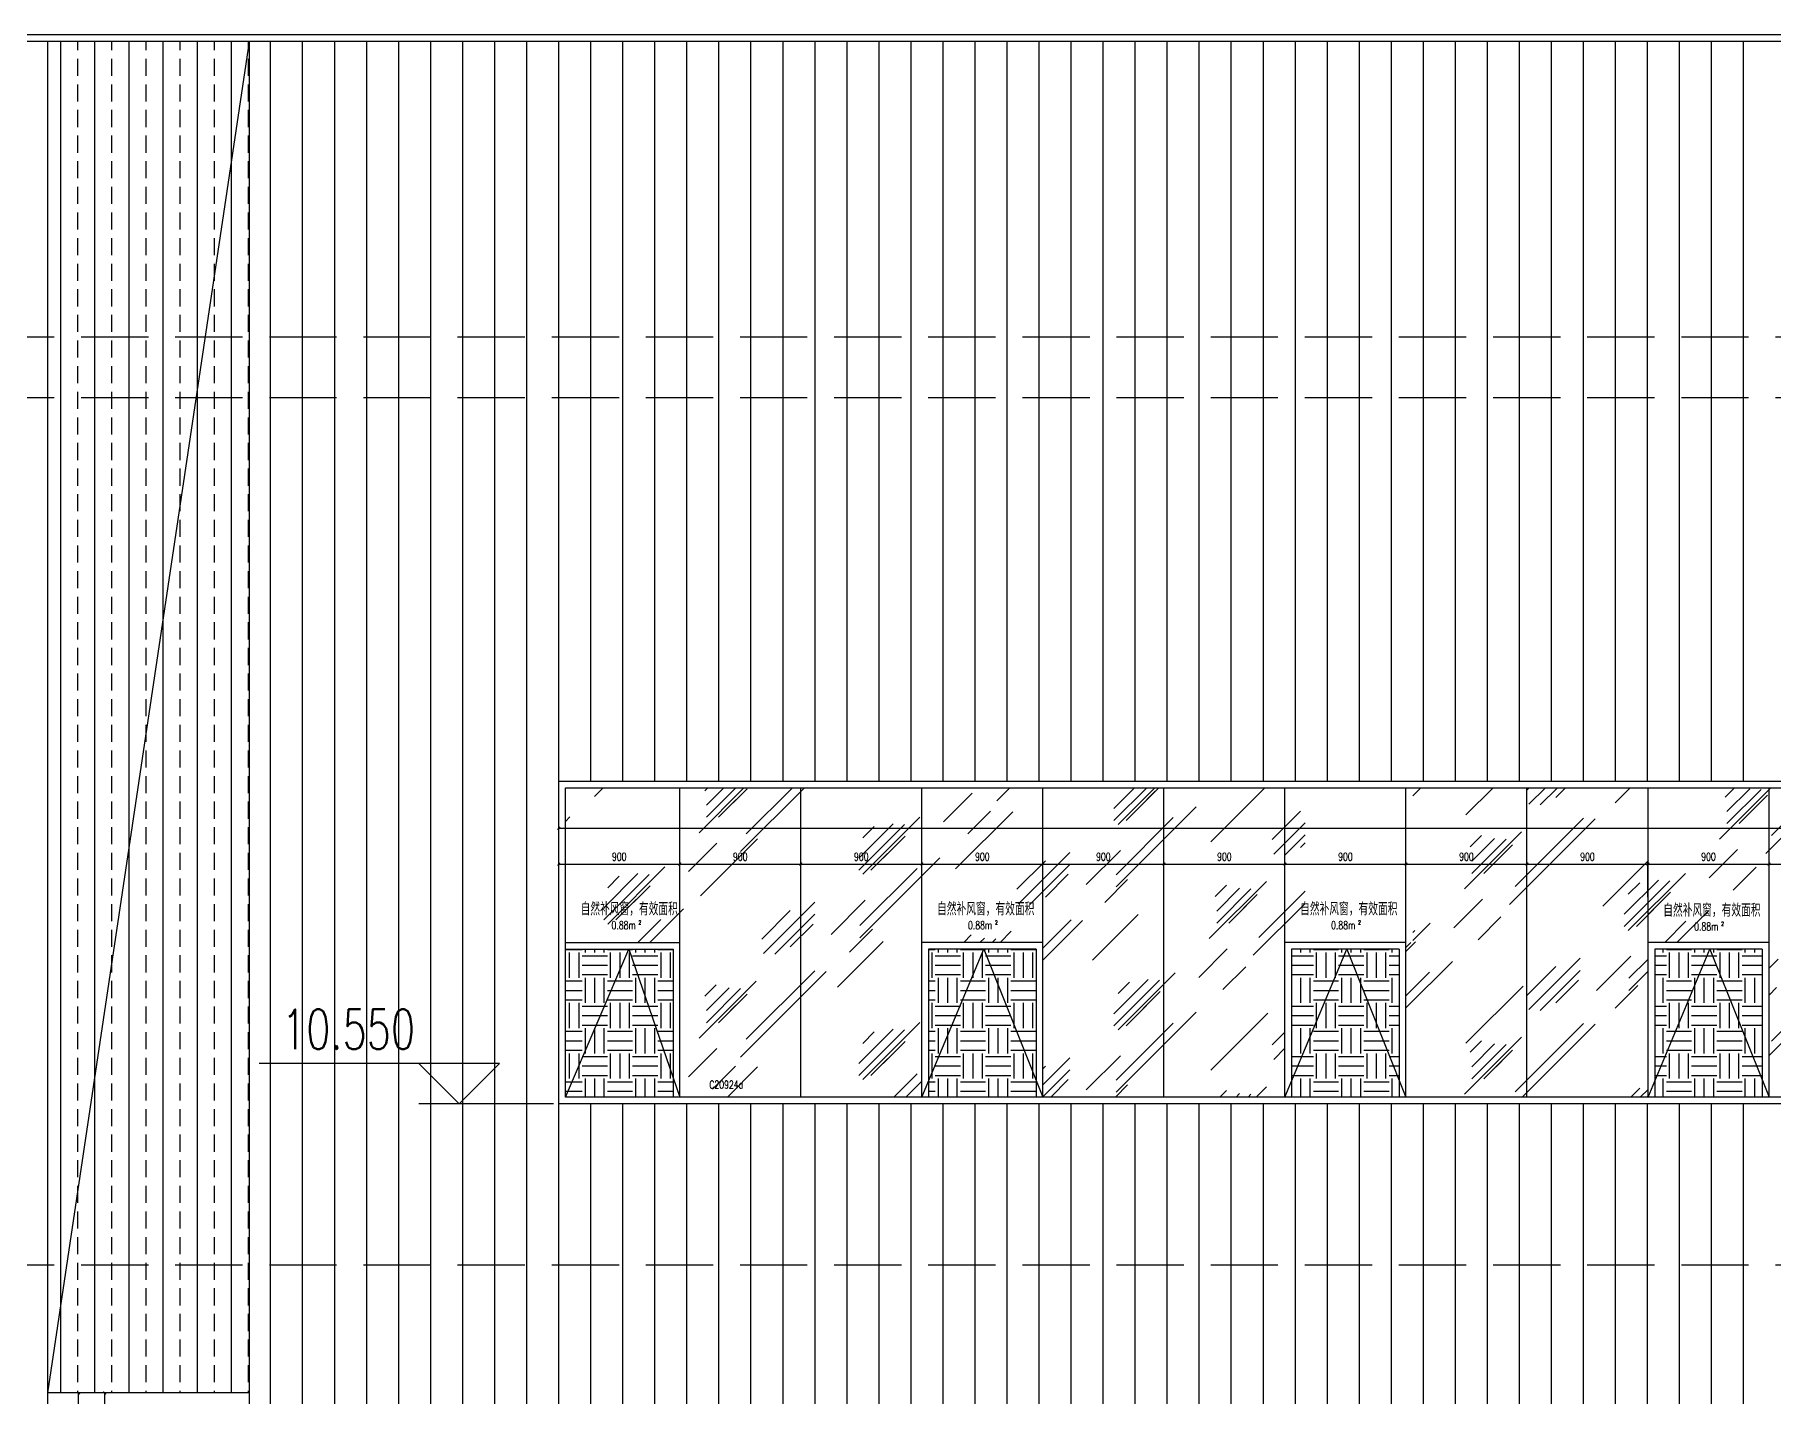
# Model space of a CAD drawing. Extents: x -2377130 to 293730, y -2 to 754590.
# Drawn here: x 26223 to 39150, y 525612 to 535737 of the extents above; entities that cross this region are included whole.
import ezdxf

# ---------------------------------------------------------------- set-up
doc = ezdxf.new("R2010")
doc.units = 0
doc.header["$LTSCALE"] = 1000
doc.header["$MEASUREMENT"] = 0
doc.linetypes.add('__DASH', pattern=[0.35, 0.25, -0.1])
doc.linetypes.add('DOTE', pattern=[2.42, 2, -0.2, 0.02, -0.2])
doc.layers.get('Defpoints').update_dxf_attribs({"color": 210})
for name, color, linetype in [('A-AXIS-DOTE', 14, 'DOTE'), ('A-HATCH-2', 251, 'Continuous'), ('A-LIN-V', 9, 'Continuous'), ('A-WINDOW', 140, 'Continuous'), ('A-门窗表显示尺寸', 160, 'Continuous'), ('AS-WALL', 40, 'Continuous'), ('DIM_ELEV', 3, 'Continuous'), ('PUB_TEXT', 7, 'Continuous'), ('SPACE_HATCH', 8, 'Continuous'), ('参考线', 8, 'Continuous')]:
    doc.layers.add(name, color=color, linetype=linetype)
doc.layers.add('A-WALL-HATCH', color=8, linetype='Continuous', lineweight=13)
doc.layers.add('A-加建区域', color=47, linetype='Continuous', plot=False)
doc.styles.add('_TCH_DIM', font='SIMPLEX', dxfattribs={"bigfont": 'GBCBIG'})
doc.styles.add('_TCH_DIM_T3', font='SIMPLEX', dxfattribs={"width": 0.705882, "bigfont": 'GBCBIG'})
doc.styles.add('_TCH_SPACE', font='SIMPLEX', dxfattribs={"height": 5, "bigfont": 'GBCBIG'})
doc.styles.add('A-DIM_T3', font='SIMPLEX', dxfattribs={"width": 0.705882, "bigfont": 'GBCBIG'})
doc.styles.add('A-STANDARD', font='SIMPLEX', dxfattribs={"bigfont": 'GBCBIG'})
doc.dimstyles.new('_TCH_ARCH&&20', dxfattribs={"dimtxt": 59.5, "dimasz": 20, "dimexe": 20, "dimexo": 20, "dimgap": 25.25, "dimtad": 1, "dimdec": 0, "dimzin": 0, "dimdsep": 46, "dimtxsty": '_TCH_DIM_T3', "dimblk": 'ARCHTICK', "dimcen": 0.09, "dimclrt": 7, "dimazin": 2, "dimtfac": 1, "dimtdec": 0, "dimtix": 1, "dimtmove": 2, "dimatfit": 3, "dimfxl": 0, "dimtolj": 1, "dimtzin": 0, "dimarcsym": 0})
doc.dimstyles.new('A-DIM&&20', dxfattribs={"dimtxt": 59.5, "dimasz": 20, "dimexe": 20, "dimexo": 20, "dimgap": 25.25, "dimtad": 1, "dimdec": 0, "dimzin": 0, "dimdsep": 46, "dimtxsty": 'A-DIM_T3', "dimblk": 'ARCHTICK', "dimcen": 0.09, "dimclrt": 7, "dimazin": 2, "dimtfac": 1, "dimtdec": 0, "dimtix": 1, "dimtmove": 2, "dimatfit": 3, "dimfxl": 0, "dimtolj": 1, "dimtzin": 0, "dimarcsym": 0})
pattern_1 = [(0, (212918.66, -13501.94), (187.5, 187.5), [187.5, -187.5]), (0, (212918.66, -13431.63), (187.5, 187.5), [187.5, -187.5]), (0, (212918.66, -13361.31), (187.5, 187.5), [187.5, -187.5]), (90, (212942.1, -13337.88), (-187.5, 187.5), [187.5, -187.5]), (90, (213012.41, -13337.88), (-187.5, 187.5), [187.5, -187.5]), (90, (213082.73, -13337.88), (-187.5, 187.5), [187.5, -187.5])]

# ---------------------------------------------------------------- blocks, each defined once
blk = doc.blocks.new('_ArchTick')
at = {"color": 0, "linetype": 'ByBlock', "const_width": 0.4}
blk.add_lwpolyline([(-0.5, -0.5), (0.5, 0.5)], dxfattribs=at)
blk = doc.blocks.new('*D1619')
at = {"layer": 'A-门窗表显示尺寸', "color": 0, "lineweight": -2}
for p, q in [((26893, 525637), (26723, 525637)), ((26743, 524537), (26743, 525637)), ((26893, 524537), (26723, 524537))]:
    blk.add_line(p, q, dxfattribs=at)
at = {"layer": 'Defpoints', "color": 0}
for p in [(26743, 525637), (26913, 525637), (26913, 524537)]:
    blk.add_point(p, dxfattribs=at)
at = {"layer": 'A-门窗表显示尺寸', "color": 0, "lineweight": -2, "xscale": 20, "yscale": 20, "zscale": 20}
for p, rotation in [((26743, 525637), 90), ((26743, 524537), 270)]:
    blk.add_blockref('_ArchTick', p, dxfattribs=dict(at, rotation=rotation))
at = {"layer": 'A-门窗表显示尺寸', "color": 7, "insert": (26688, 525087), "char_height": 59.5, "attachment_point": 5, "rotation": 90, "style": '_TCH_DIM_T3'}
blk.add_mtext('\\A1;1100', dxfattribs=at)
blk = doc.blocks.new('*D1620')
at = {"layer": 'A-门窗表显示尺寸', "color": 0, "lineweight": -2}
for p, q in [((26873, 525637), (26529, 525637)), ((26549, 517237), (26549, 525637)), ((26873, 517237), (26529, 517237))]:
    blk.add_line(p, q, dxfattribs=at)
at = {"layer": 'Defpoints', "color": 0}
for p in [(26549, 525637), (26893, 525637), (26893, 517237)]:
    blk.add_point(p, dxfattribs=at)
at = {"layer": 'A-门窗表显示尺寸', "color": 0, "lineweight": -2, "xscale": 20, "yscale": 20, "zscale": 20}
for p, rotation in [((26549, 525637), 90), ((26549, 517237), 270)]:
    blk.add_blockref('_ArchTick', p, dxfattribs=dict(at, rotation=rotation))
at = {"layer": 'A-门窗表显示尺寸', "color": 7, "insert": (26494, 521437), "char_height": 59.5, "attachment_point": 5, "rotation": 90, "style": '_TCH_DIM_T3'}
blk.add_mtext('\\A1;8400', dxfattribs=at)
blk = doc.blocks.new('*D1769')
at = {"layer": 'A-门窗表显示尺寸', "color": 0, "lineweight": -2}
for p, q in [((30119, 529589), (30119, 529856)), ((30119, 529836), (51019, 529836)), ((51019, 529589), (51019, 529856))]:
    blk.add_line(p, q, dxfattribs=at)
at = {"layer": 'Defpoints', "color": 0}
for p in [(51019, 529836), (30119, 529569), (51019, 529569)]:
    blk.add_point(p, dxfattribs=at)
at = {"layer": 'A-门窗表显示尺寸', "color": 0, "lineweight": -2, "xscale": 20, "yscale": 20, "zscale": 20, "rotation": 180}
blk.add_blockref('_ArchTick', (30119, 529836), dxfattribs=at)
at = {"layer": 'A-门窗表显示尺寸', "color": 0, "lineweight": -2, "xscale": 20, "yscale": 20, "zscale": 20}
blk.add_blockref('_ArchTick', (51019, 529836), dxfattribs=at)
at = {"layer": 'A-门窗表显示尺寸', "color": 7, "insert": (40569, 529891), "char_height": 59.5, "attachment_point": 5, "style": 'A-DIM_T3'}
blk.add_mtext('\\A1;20900', dxfattribs=at)
blk = doc.blocks.new('*D1757')
at = {"layer": 'A-门窗表显示尺寸', "color": 0, "lineweight": -2}
for p, q in [((39119, 529323), (39119, 529590)), ((39119, 529570), (40019, 529570)), ((40019, 529323), (40019, 529590))]:
    blk.add_line(p, q, dxfattribs=at)
at = {"layer": 'Defpoints', "color": 0}
for p in [(40019, 529570), (39119, 529303), (40019, 529303)]:
    blk.add_point(p, dxfattribs=at)
at = {"layer": 'A-门窗表显示尺寸', "color": 0, "lineweight": -2, "xscale": 20, "yscale": 20, "zscale": 20, "rotation": 180}
blk.add_blockref('_ArchTick', (39119, 529570), dxfattribs=at)
at = {"layer": 'A-门窗表显示尺寸', "color": 0, "lineweight": -2, "xscale": 20, "yscale": 20, "zscale": 20}
blk.add_blockref('_ArchTick', (40019, 529570), dxfattribs=at)
at = {"layer": 'A-门窗表显示尺寸', "color": 7, "insert": (39569, 529625), "char_height": 59.5, "attachment_point": 5, "style": 'A-DIM_T3'}
blk.add_mtext('\\A1;900', dxfattribs=at)
blk = doc.blocks.new('*D1758')
at = {"layer": 'A-门窗表显示尺寸', "color": 0, "lineweight": -2}
for p, q in [((38219, 529323), (38219, 529590)), ((38219, 529570), (39119, 529570)), ((39119, 529323), (39119, 529590))]:
    blk.add_line(p, q, dxfattribs=at)
at = {"layer": 'Defpoints', "color": 0}
for p in [(39119, 529570), (38219, 529303), (39119, 529303)]:
    blk.add_point(p, dxfattribs=at)
at = {"layer": 'A-门窗表显示尺寸', "color": 0, "lineweight": -2, "xscale": 20, "yscale": 20, "zscale": 20, "rotation": 180}
blk.add_blockref('_ArchTick', (38219, 529570), dxfattribs=at)
at = {"layer": 'A-门窗表显示尺寸', "color": 0, "lineweight": -2, "xscale": 20, "yscale": 20, "zscale": 20}
blk.add_blockref('_ArchTick', (39119, 529570), dxfattribs=at)
at = {"layer": 'A-门窗表显示尺寸', "color": 7, "insert": (38669, 529625), "char_height": 59.5, "attachment_point": 5, "style": 'A-DIM_T3'}
blk.add_mtext('\\A1;900', dxfattribs=at)
blk = doc.blocks.new('*D1759')
at = {"layer": 'A-门窗表显示尺寸', "color": 0, "lineweight": -2}
for p, q in [((37319, 529323), (37319, 529590)), ((37319, 529570), (38219, 529570)), ((38219, 529323), (38219, 529590))]:
    blk.add_line(p, q, dxfattribs=at)
at = {"layer": 'Defpoints', "color": 0}
for p in [(38219, 529570), (37319, 529303), (38219, 529303)]:
    blk.add_point(p, dxfattribs=at)
at = {"layer": 'A-门窗表显示尺寸', "color": 0, "lineweight": -2, "xscale": 20, "yscale": 20, "zscale": 20, "rotation": 180}
blk.add_blockref('_ArchTick', (37319, 529570), dxfattribs=at)
at = {"layer": 'A-门窗表显示尺寸', "color": 0, "lineweight": -2, "xscale": 20, "yscale": 20, "zscale": 20}
blk.add_blockref('_ArchTick', (38219, 529570), dxfattribs=at)
at = {"layer": 'A-门窗表显示尺寸', "color": 7, "insert": (37769, 529625), "char_height": 59.5, "attachment_point": 5, "style": 'A-DIM_T3'}
blk.add_mtext('\\A1;900', dxfattribs=at)
blk = doc.blocks.new('*D1760')
at = {"layer": 'A-门窗表显示尺寸', "color": 0, "lineweight": -2}
for p, q in [((36419, 529323), (36419, 529590)), ((36419, 529570), (37319, 529570)), ((37319, 529323), (37319, 529590))]:
    blk.add_line(p, q, dxfattribs=at)
at = {"layer": 'Defpoints', "color": 0}
for p in [(37319, 529570), (36419, 529303), (37319, 529303)]:
    blk.add_point(p, dxfattribs=at)
at = {"layer": 'A-门窗表显示尺寸', "color": 0, "lineweight": -2, "xscale": 20, "yscale": 20, "zscale": 20, "rotation": 180}
blk.add_blockref('_ArchTick', (36419, 529570), dxfattribs=at)
at = {"layer": 'A-门窗表显示尺寸', "color": 0, "lineweight": -2, "xscale": 20, "yscale": 20, "zscale": 20}
blk.add_blockref('_ArchTick', (37319, 529570), dxfattribs=at)
at = {"layer": 'A-门窗表显示尺寸', "color": 7, "insert": (36869, 529625), "char_height": 59.5, "attachment_point": 5, "style": 'A-DIM_T3'}
blk.add_mtext('\\A1;900', dxfattribs=at)
blk = doc.blocks.new('*D1761')
at = {"layer": 'A-门窗表显示尺寸', "color": 0, "lineweight": -2}
for p, q in [((35519, 529323), (35519, 529590)), ((35519, 529570), (36419, 529570)), ((36419, 529323), (36419, 529590))]:
    blk.add_line(p, q, dxfattribs=at)
at = {"layer": 'Defpoints', "color": 0}
for p in [(36419, 529570), (35519, 529303), (36419, 529303)]:
    blk.add_point(p, dxfattribs=at)
at = {"layer": 'A-门窗表显示尺寸', "color": 0, "lineweight": -2, "xscale": 20, "yscale": 20, "zscale": 20, "rotation": 180}
blk.add_blockref('_ArchTick', (35519, 529570), dxfattribs=at)
at = {"layer": 'A-门窗表显示尺寸', "color": 0, "lineweight": -2, "xscale": 20, "yscale": 20, "zscale": 20}
blk.add_blockref('_ArchTick', (36419, 529570), dxfattribs=at)
at = {"layer": 'A-门窗表显示尺寸', "color": 7, "insert": (35969, 529625), "char_height": 59.5, "attachment_point": 5, "style": 'A-DIM_T3'}
blk.add_mtext('\\A1;900', dxfattribs=at)
blk = doc.blocks.new('*D1762')
at = {"layer": 'A-门窗表显示尺寸', "color": 0, "lineweight": -2}
for p, q in [((34619, 529323), (34619, 529590)), ((34619, 529570), (35519, 529570)), ((35519, 529323), (35519, 529590))]:
    blk.add_line(p, q, dxfattribs=at)
at = {"layer": 'Defpoints', "color": 0}
for p in [(35519, 529570), (34619, 529303), (35519, 529303)]:
    blk.add_point(p, dxfattribs=at)
at = {"layer": 'A-门窗表显示尺寸', "color": 0, "lineweight": -2, "xscale": 20, "yscale": 20, "zscale": 20, "rotation": 180}
blk.add_blockref('_ArchTick', (34619, 529570), dxfattribs=at)
at = {"layer": 'A-门窗表显示尺寸', "color": 0, "lineweight": -2, "xscale": 20, "yscale": 20, "zscale": 20}
blk.add_blockref('_ArchTick', (35519, 529570), dxfattribs=at)
at = {"layer": 'A-门窗表显示尺寸', "color": 7, "insert": (35069, 529625), "char_height": 59.5, "attachment_point": 5, "style": 'A-DIM_T3'}
blk.add_mtext('\\A1;900', dxfattribs=at)
blk = doc.blocks.new('*D1763')
at = {"layer": 'A-门窗表显示尺寸', "color": 0, "lineweight": -2}
for p, q in [((33719, 529323), (33719, 529590)), ((33719, 529570), (34619, 529570)), ((34619, 529323), (34619, 529590))]:
    blk.add_line(p, q, dxfattribs=at)
at = {"layer": 'Defpoints', "color": 0}
for p in [(34619, 529570), (33719, 529303), (34619, 529303)]:
    blk.add_point(p, dxfattribs=at)
at = {"layer": 'A-门窗表显示尺寸', "color": 0, "lineweight": -2, "xscale": 20, "yscale": 20, "zscale": 20, "rotation": 180}
blk.add_blockref('_ArchTick', (33719, 529570), dxfattribs=at)
at = {"layer": 'A-门窗表显示尺寸', "color": 0, "lineweight": -2, "xscale": 20, "yscale": 20, "zscale": 20}
blk.add_blockref('_ArchTick', (34619, 529570), dxfattribs=at)
at = {"layer": 'A-门窗表显示尺寸', "color": 7, "insert": (34169, 529625), "char_height": 59.5, "attachment_point": 5, "style": 'A-DIM_T3'}
blk.add_mtext('\\A1;900', dxfattribs=at)
blk = doc.blocks.new('*D1764')
at = {"layer": 'A-门窗表显示尺寸', "color": 0, "lineweight": -2}
for p, q in [((32819, 529323), (32819, 529590)), ((32819, 529570), (33719, 529570)), ((33719, 529323), (33719, 529590))]:
    blk.add_line(p, q, dxfattribs=at)
at = {"layer": 'Defpoints', "color": 0}
for p in [(33719, 529570), (32819, 529303), (33719, 529303)]:
    blk.add_point(p, dxfattribs=at)
at = {"layer": 'A-门窗表显示尺寸', "color": 0, "lineweight": -2, "xscale": 20, "yscale": 20, "zscale": 20, "rotation": 180}
blk.add_blockref('_ArchTick', (32819, 529570), dxfattribs=at)
at = {"layer": 'A-门窗表显示尺寸', "color": 0, "lineweight": -2, "xscale": 20, "yscale": 20, "zscale": 20}
blk.add_blockref('_ArchTick', (33719, 529570), dxfattribs=at)
at = {"layer": 'A-门窗表显示尺寸', "color": 7, "insert": (33269, 529625), "char_height": 59.5, "attachment_point": 5, "style": 'A-DIM_T3'}
blk.add_mtext('\\A1;900', dxfattribs=at)
blk = doc.blocks.new('*D1765')
at = {"layer": 'A-门窗表显示尺寸', "color": 0, "lineweight": -2}
for p, q in [((31919, 529323), (31919, 529590)), ((31919, 529570), (32819, 529570)), ((32819, 529323), (32819, 529590))]:
    blk.add_line(p, q, dxfattribs=at)
at = {"layer": 'Defpoints', "color": 0}
for p in [(32819, 529570), (31919, 529303), (32819, 529303)]:
    blk.add_point(p, dxfattribs=at)
at = {"layer": 'A-门窗表显示尺寸', "color": 0, "lineweight": -2, "xscale": 20, "yscale": 20, "zscale": 20, "rotation": 180}
blk.add_blockref('_ArchTick', (31919, 529570), dxfattribs=at)
at = {"layer": 'A-门窗表显示尺寸', "color": 0, "lineweight": -2, "xscale": 20, "yscale": 20, "zscale": 20}
blk.add_blockref('_ArchTick', (32819, 529570), dxfattribs=at)
at = {"layer": 'A-门窗表显示尺寸', "color": 7, "insert": (32369, 529625), "char_height": 59.5, "attachment_point": 5, "style": 'A-DIM_T3'}
blk.add_mtext('\\A1;900', dxfattribs=at)
blk = doc.blocks.new('*D1766')
at = {"layer": 'A-门窗表显示尺寸', "color": 0, "lineweight": -2}
for p, q in [((31019, 529323), (31019, 529590)), ((31019, 529570), (31919, 529570)), ((31919, 529323), (31919, 529590))]:
    blk.add_line(p, q, dxfattribs=at)
at = {"layer": 'Defpoints', "color": 0}
for p in [(31919, 529570), (31019, 529303), (31919, 529303)]:
    blk.add_point(p, dxfattribs=at)
at = {"layer": 'A-门窗表显示尺寸', "color": 0, "lineweight": -2, "xscale": 20, "yscale": 20, "zscale": 20, "rotation": 180}
blk.add_blockref('_ArchTick', (31019, 529570), dxfattribs=at)
at = {"layer": 'A-门窗表显示尺寸', "color": 0, "lineweight": -2, "xscale": 20, "yscale": 20, "zscale": 20}
blk.add_blockref('_ArchTick', (31919, 529570), dxfattribs=at)
at = {"layer": 'A-门窗表显示尺寸', "color": 7, "insert": (31469, 529625), "char_height": 59.5, "attachment_point": 5, "style": 'A-DIM_T3'}
blk.add_mtext('\\A1;900', dxfattribs=at)
blk = doc.blocks.new('*D1767')
at = {"layer": 'A-门窗表显示尺寸', "color": 0, "lineweight": -2}
for p, q in [((30119, 529323), (30119, 529590)), ((30119, 529570), (31019, 529570)), ((31019, 529323), (31019, 529590))]:
    blk.add_line(p, q, dxfattribs=at)
at = {"layer": 'Defpoints', "color": 0}
for p in [(31019, 529570), (30119, 529303), (31019, 529303)]:
    blk.add_point(p, dxfattribs=at)
at = {"layer": 'A-门窗表显示尺寸', "color": 0, "lineweight": -2, "xscale": 20, "yscale": 20, "zscale": 20, "rotation": 180}
blk.add_blockref('_ArchTick', (30119, 529570), dxfattribs=at)
at = {"layer": 'A-门窗表显示尺寸', "color": 0, "lineweight": -2, "xscale": 20, "yscale": 20, "zscale": 20}
blk.add_blockref('_ArchTick', (31019, 529570), dxfattribs=at)
at = {"layer": 'A-门窗表显示尺寸', "color": 7, "insert": (30569, 529625), "char_height": 59.5, "attachment_point": 5, "style": 'A-DIM_T3'}
blk.add_mtext('\\A1;900', dxfattribs=at)

msp = doc.modelspace()

# ---------------------------------------------------------------- linework, layer by layer
at = {"layer": 'A-AXIS-DOTE', "color": 8, "linetype": '__DASH', "ltscale": 2}
for p, q in [((176167.5, 535737.5), (-23524.5, 535737.5)), ((176167.5, 533487.5), (-23524.5, 533487.5)), ((176167.5, 533037.5), (-23524.5, 533037.5))]:
    msp.add_line(p, q, dxfattribs=at)
at = {"layer": 'A-HATCH-2', "color": 8, "linetype": 'Continuous'}
for p, q in [((26416, 525637.5), (26416, 535687.5)), ((26543, 535622.5), (26543, 535687.5)), ((26670, 525637.5), (26670, 535687.5)), ((26797, 535622.5), (26797, 535687.5)), ((26924, 525637.5), (26924, 535687.5)), ((27051, 535622.5), (27051, 535687.5)), ((27178, 525637.5), (27178, 535687.5)), ((27305, 535622.5), (27305, 535687.5)), ((27432, 525637.5), (27432, 535687.5)), ((27559, 535622.5), (27559, 535687.5)), ((27686, 525637.5), (27686, 535687.5)), ((27813, 535622.5), (27813, 535687.5)), ((27976.9, 517237.5), (27976.9, 535687.5)), ((28215, 517237.5), (28215, 535687.5)), ((28453.1, 517237.5), (28453.1, 535687.5)), ((28691.3, 517237.5), (28691.3, 535687.5)), ((28929.4, 517237.5), (28929.4, 535687.5)), ((29167.5, 517237.5), (29167.5, 535687.5)), ((29405.6, 517237.5), (29405.6, 535687.5)), ((29643.8, 517237.5), (29643.8, 535687.5)), ((29881.9, 517237.5), (29881.9, 535687.5)), ((30120, 519637.5), (30120, 535687.5)), ((30358.1, 519637.5), (30358.1, 535687.5)), ((30596.3, 519637.5), (30596.3, 535687.5)), ((30834.4, 519637.5), (30834.4, 535687.5)), ((31072.5, 519637.5), (31072.5, 535687.5)), ((31310.6, 519637.5), (31310.6, 535687.5)), ((31548.8, 519637.5), (31548.8, 535687.5)), ((31786.9, 519637.5), (31786.9, 535687.5)), ((32025, 519637.5), (32025, 535687.5)), ((32263.1, 519637.5), (32263.1, 535687.5)), ((32501.3, 519637.5), (32501.3, 535687.5)), ((32739.4, 519637.5), (32739.4, 535687.5)), ((32977.5, 519637.5), (32977.5, 535687.5)), ((33215.6, 519637.5), (33215.6, 535687.5)), ((33453.8, 519637.5), (33453.8, 535687.5)), ((33691.9, 519637.5), (33691.9, 535687.5)), ((33930, 519637.5), (33930, 535687.5)), ((34168.1, 519637.5), (34168.1, 535687.5)), ((34406.3, 519637.5), (34406.3, 535687.5)), ((34644.4, 519637.5), (34644.4, 535687.5)), ((34882.5, 519637.5), (34882.5, 535687.5)), ((35120.6, 519637.5), (35120.6, 535687.5)), ((35358.8, 519637.5), (35358.8, 535687.5)), ((35596.9, 519637.5), (35596.9, 535687.5)), ((35835, 519637.5), (35835, 535687.5)), ((36073.1, 519637.5), (36073.1, 535687.5)), ((36311.3, 519637.5), (36311.3, 535687.5)), ((36549.4, 519637.5), (36549.4, 535687.5)), ((36787.5, 519637.5), (36787.5, 535687.5)), ((37025.6, 519637.5), (37025.6, 535687.5)), ((37263.8, 519637.5), (37263.8, 535687.5)), ((37501.9, 519637.5), (37501.9, 535687.5)), ((37740, 519637.5), (37740, 535687.5)), ((37978.1, 519637.5), (37978.1, 535687.5)), ((38216.3, 519637.5), (38216.3, 535687.5)), ((38454.4, 519637.5), (38454.4, 535687.5)), ((38692.5, 519637.5), (38692.5, 535687.5)), ((38930.6, 519637.5), (38930.6, 535687.5)), ((26543, 535432), (26543, 535559)), ((26797, 535432), (26797, 535559)), ((27051, 535432), (27051, 535559)), ((27305, 535432), (27305, 535559)), ((27559, 535432), (27559, 535559)), ((27813, 535432), (27813, 535559)), ((26543, 535241.5), (26543, 535368.5)), ((26797, 535241.5), (26797, 535368.5)), ((27051, 535241.5), (27051, 535368.5)), ((27305, 535241.5), (27305, 535368.5)), ((27559, 535241.5), (27559, 535368.5)), ((27813, 535241.5), (27813, 535368.5)), ((26543, 535051), (26543, 535178)), ((26797, 535051), (26797, 535178)), ((27051, 535051), (27051, 535178)), ((27305, 535051), (27305, 535178)), ((27559, 535051), (27559, 535178)), ((27813, 535051), (27813, 535178)), ((26543, 534860.5), (26543, 534987.5)), ((26797, 534860.5), (26797, 534987.5)), ((27051, 534860.5), (27051, 534987.5)), ((27305, 534860.5), (27305, 534987.5)), ((27559, 534860.5), (27559, 534987.5)), ((27813, 534860.5), (27813, 534987.5)), ((26543, 534670), (26543, 534797)), ((26797, 534670), (26797, 534797)), ((27051, 534670), (27051, 534797)), ((27305, 534670), (27305, 534797)), ((27559, 534670), (27559, 534797)), ((27813, 534670), (27813, 534797)), ((26543, 534479.5), (26543, 534606.5)), ((26797, 534479.5), (26797, 534606.5)), ((27051, 534479.5), (27051, 534606.5)), ((27305, 534479.5), (27305, 534606.5)), ((27559, 534479.5), (27559, 534606.5)), ((27813, 534479.5), (27813, 534606.5)), ((26543, 534289), (26543, 534416)), ((26797, 534289), (26797, 534416)), ((27051, 534289), (27051, 534416)), ((27305, 534289), (27305, 534416)), ((27559, 534289), (27559, 534416)), ((27813, 534289), (27813, 534416)), ((26543, 534098.5), (26543, 534225.5)), ((26797, 534098.5), (26797, 534225.5)), ((27051, 534098.5), (27051, 534225.5)), ((27305, 534098.5), (27305, 534225.5)), ((27559, 534098.5), (27559, 534225.5)), ((27813, 534098.5), (27813, 534225.5)), ((26543, 533908), (26543, 534035)), ((26797, 533908), (26797, 534035)), ((27051, 533908), (27051, 534035)), ((27305, 533908), (27305, 534035)), ((27559, 533908), (27559, 534035)), ((27813, 533908), (27813, 534035)), ((26543, 533717.5), (26543, 533844.5)), ((26797, 533717.5), (26797, 533844.5)), ((27051, 533717.5), (27051, 533844.5)), ((27305, 533717.5), (27305, 533844.5)), ((27559, 533717.5), (27559, 533844.5)), ((27813, 533717.5), (27813, 533844.5)), ((26543, 533527), (26543, 533654)), ((26797, 533527), (26797, 533654)), ((27051, 533527), (27051, 533654)), ((27305, 533527), (27305, 533654)), ((27559, 533527), (27559, 533654)), ((27813, 533527), (27813, 533654)), ((26543, 533336.5), (26543, 533463.5)), ((26797, 533336.5), (26797, 533463.5)), ((27051, 533336.5), (27051, 533463.5)), ((27305, 533336.5), (27305, 533463.5)), ((27559, 533336.5), (27559, 533463.5)), ((27813, 533336.5), (27813, 533463.5)), ((26543, 533146), (26543, 533273)), ((26797, 533146), (26797, 533273)), ((27051, 533146), (27051, 533273)), ((27305, 533146), (27305, 533273)), ((27559, 533146), (27559, 533273)), ((27813, 533146), (27813, 533273)), ((26543, 532955.5), (26543, 533082.5)), ((26797, 532955.5), (26797, 533082.5)), ((27051, 532955.5), (27051, 533082.5)), ((27305, 532955.5), (27305, 533082.5)), ((27559, 532955.5), (27559, 533082.5)), ((27813, 532955.5), (27813, 533082.5)), ((26543, 532765), (26543, 532892)), ((26797, 532765), (26797, 532892)), ((27051, 532765), (27051, 532892)), ((27305, 532765), (27305, 532892)), ((27559, 532765), (27559, 532892)), ((27813, 532765), (27813, 532892)), ((26543, 532574.5), (26543, 532701.5)), ((26797, 532574.5), (26797, 532701.5)), ((27051, 532574.5), (27051, 532701.5)), ((27305, 532574.5), (27305, 532701.5)), ((27559, 532574.5), (27559, 532701.5)), ((27813, 532574.5), (27813, 532701.5)), ((26543, 532384), (26543, 532511)), ((26797, 532384), (26797, 532511)), ((27051, 532384), (27051, 532511)), ((27305, 532384), (27305, 532511)), ((27559, 532384), (27559, 532511)), ((27813, 532384), (27813, 532511)), ((26543, 532193.5), (26543, 532320.5)), ((26797, 532193.5), (26797, 532320.5)), ((27051, 532193.5), (27051, 532320.5)), ((27305, 532193.5), (27305, 532320.5)), ((27559, 532193.5), (27559, 532320.5)), ((27813, 532193.5), (27813, 532320.5)), ((26543, 532003), (26543, 532130)), ((26797, 532003), (26797, 532130)), ((27051, 532003), (27051, 532130)), ((27305, 532003), (27305, 532130)), ((27559, 532003), (27559, 532130)), ((27813, 532003), (27813, 532130)), ((26543, 531812.5), (26543, 531939.5)), ((26797, 531812.5), (26797, 531939.5)), ((27051, 531812.5), (27051, 531939.5)), ((27305, 531812.5), (27305, 531939.5)), ((27559, 531812.5), (27559, 531939.5)), ((27813, 531812.5), (27813, 531939.5)), ((26543, 531622), (26543, 531749)), ((26797, 531622), (26797, 531749)), ((27051, 531622), (27051, 531749)), ((27305, 531622), (27305, 531749)), ((27559, 531622), (27559, 531749)), ((27813, 531622), (27813, 531749)), ((26543, 531431.5), (26543, 531558.5)), ((26797, 531431.5), (26797, 531558.5)), ((27051, 531431.5), (27051, 531558.5)), ((27305, 531431.5), (27305, 531558.5)), ((27559, 531431.5), (27559, 531558.5)), ((27813, 531431.5), (27813, 531558.5)), ((26543, 531241), (26543, 531368)), ((26797, 531241), (26797, 531368)), ((27051, 531241), (27051, 531368)), ((27305, 531241), (27305, 531368)), ((27559, 531241), (27559, 531368)), ((27813, 531241), (27813, 531368)), ((26543, 531050.5), (26543, 531177.5)), ((26797, 531050.5), (26797, 531177.5)), ((27051, 531050.5), (27051, 531177.5)), ((27305, 531050.5), (27305, 531177.5)), ((27559, 531050.5), (27559, 531177.5)), ((27813, 531050.5), (27813, 531177.5)), ((26543, 530860), (26543, 530987)), ((26797, 530860), (26797, 530987)), ((27051, 530860), (27051, 530987)), ((27305, 530860), (27305, 530987)), ((27559, 530860), (27559, 530987)), ((27813, 530860), (27813, 530987)), ((26543, 530669.5), (26543, 530796.5)), ((26797, 530669.5), (26797, 530796.5)), ((27051, 530669.5), (27051, 530796.5)), ((27305, 530669.5), (27305, 530796.5)), ((27559, 530669.5), (27559, 530796.5)), ((27813, 530669.5), (27813, 530796.5)), ((26543, 530479), (26543, 530606)), ((26797, 530479), (26797, 530606)), ((27051, 530479), (27051, 530606)), ((27305, 530479), (27305, 530606)), ((27559, 530479), (27559, 530606)), ((27813, 530479), (27813, 530606)), ((26543, 530288.5), (26543, 530415.5)), ((26797, 530288.5), (26797, 530415.5)), ((27051, 530288.5), (27051, 530415.5)), ((27305, 530288.5), (27305, 530415.5)), ((27559, 530288.5), (27559, 530415.5)), ((27813, 530288.5), (27813, 530415.5)), ((26543, 530098), (26543, 530225)), ((26797, 530098), (26797, 530225)), ((27051, 530098), (27051, 530225)), ((27305, 530098), (27305, 530225)), ((27559, 530098), (27559, 530225)), ((27813, 530098), (27813, 530225)), ((26543, 529907.5), (26543, 530034.5)), ((26797, 529907.5), (26797, 530034.5)), ((27051, 529907.5), (27051, 530034.5)), ((27305, 529907.5), (27305, 530034.5)), ((27559, 529907.5), (27559, 530034.5)), ((27813, 529907.5), (27813, 530034.5)), ((26543, 529717), (26543, 529844)), ((26797, 529717), (26797, 529844)), ((27051, 529717), (27051, 529844)), ((27305, 529717), (27305, 529844)), ((27559, 529717), (27559, 529844)), ((27813, 529717), (27813, 529844)), ((26543, 529526.5), (26543, 529653.5)), ((26797, 529526.5), (26797, 529653.5)), ((27051, 529526.5), (27051, 529653.5)), ((27305, 529526.5), (27305, 529653.5)), ((27559, 529526.5), (27559, 529653.5)), ((27813, 529526.5), (27813, 529653.5)), ((26543, 529336), (26543, 529463)), ((26797, 529336), (26797, 529463)), ((27051, 529336), (27051, 529463)), ((27305, 529336), (27305, 529463)), ((27559, 529336), (27559, 529463)), ((27813, 529336), (27813, 529463)), ((26543, 529145.5), (26543, 529272.5)), ((26797, 529145.5), (26797, 529272.5)), ((27051, 529145.5), (27051, 529272.5)), ((27305, 529145.5), (27305, 529272.5)), ((27559, 529145.5), (27559, 529272.5)), ((27813, 529145.5), (27813, 529272.5)), ((26543, 528955), (26543, 529082)), ((26797, 528955), (26797, 529082)), ((27051, 528955), (27051, 529082)), ((27305, 528955), (27305, 529082)), ((27559, 528955), (27559, 529082)), ((27813, 528955), (27813, 529082)), ((26543, 528764.5), (26543, 528891.5)), ((26797, 528764.5), (26797, 528891.5)), ((27051, 528764.5), (27051, 528891.5)), ((27305, 528764.5), (27305, 528891.5)), ((27559, 528764.5), (27559, 528891.5)), ((27813, 528764.5), (27813, 528891.5)), ((26543, 528574), (26543, 528701)), ((26797, 528574), (26797, 528701)), ((27051, 528574), (27051, 528701)), ((27305, 528574), (27305, 528701)), ((27559, 528574), (27559, 528701)), ((27813, 528574), (27813, 528701)), ((26543, 528383.5), (26543, 528510.5)), ((26797, 528383.5), (26797, 528510.5)), ((27051, 528383.5), (27051, 528510.5)), ((27305, 528383.5), (27305, 528510.5)), ((27559, 528383.5), (27559, 528510.5)), ((27813, 528383.5), (27813, 528510.5)), ((26543, 528193), (26543, 528320)), ((26797, 528193), (26797, 528320)), ((27051, 528193), (27051, 528320)), ((27305, 528193), (27305, 528320)), ((27559, 528193), (27559, 528320)), ((27813, 528193), (27813, 528320)), ((26543, 528002.5), (26543, 528129.5)), ((26797, 528002.5), (26797, 528129.5)), ((27051, 528002.5), (27051, 528129.5)), ((27305, 528002.5), (27305, 528129.5)), ((27559, 528002.5), (27559, 528129.5)), ((27813, 528002.5), (27813, 528129.5)), ((26543, 527812), (26543, 527939)), ((26797, 527812), (26797, 527939)), ((27051, 527812), (27051, 527939)), ((27305, 527812), (27305, 527939)), ((27559, 527812), (27559, 527939)), ((27813, 527812), (27813, 527939)), ((26543, 527621.5), (26543, 527748.5)), ((26797, 527621.5), (26797, 527748.5)), ((27051, 527621.5), (27051, 527748.5)), ((27305, 527621.5), (27305, 527748.5)), ((27559, 527621.5), (27559, 527748.5)), ((27813, 527621.5), (27813, 527748.5)), ((26543, 527431), (26543, 527558)), ((26797, 527431), (26797, 527558)), ((27051, 527431), (27051, 527558)), ((27305, 527431), (27305, 527558)), ((27559, 527431), (27559, 527558)), ((27813, 527431), (27813, 527558)), ((26543, 527240.5), (26543, 527367.5)), ((26797, 527240.5), (26797, 527367.5)), ((27051, 527240.5), (27051, 527367.5)), ((27305, 527240.5), (27305, 527367.5)), ((27559, 527240.5), (27559, 527367.5)), ((27813, 527240.5), (27813, 527367.5)), ((26543, 527050), (26543, 527177)), ((26797, 527050), (26797, 527177)), ((27051, 527050), (27051, 527177)), ((27305, 527050), (27305, 527177)), ((27559, 527050), (27559, 527177)), ((27813, 527050), (27813, 527177)), ((26543, 526859.5), (26543, 526986.5)), ((26797, 526859.5), (26797, 526986.5)), ((27051, 526859.5), (27051, 526986.5)), ((27305, 526859.5), (27305, 526986.5)), ((27559, 526859.5), (27559, 526986.5)), ((27813, 526859.5), (27813, 526986.5)), ((26543, 526669), (26543, 526796)), ((26797, 526669), (26797, 526796)), ((27051, 526669), (27051, 526796)), ((27305, 526669), (27305, 526796)), ((27559, 526669), (27559, 526796)), ((27813, 526669), (27813, 526796)), ((26543, 526478.5), (26543, 526605.5)), ((26797, 526478.5), (26797, 526605.5)), ((27051, 526478.5), (27051, 526605.5)), ((27305, 526478.5), (27305, 526605.5)), ((27559, 526478.5), (27559, 526605.5)), ((27813, 526478.5), (27813, 526605.5)), ((26543, 526288), (26543, 526415)), ((26797, 526288), (26797, 526415)), ((27051, 526288), (27051, 526415)), ((27305, 526288), (27305, 526415)), ((27559, 526288), (27559, 526415)), ((27813, 526288), (27813, 526415)), ((26543, 526097.5), (26543, 526224.5)), ((26797, 526097.5), (26797, 526224.5)), ((27051, 526097.5), (27051, 526224.5)), ((27305, 526097.5), (27305, 526224.5)), ((27559, 526097.5), (27559, 526224.5)), ((27813, 526097.5), (27813, 526224.5)), ((26543, 525907), (26543, 526034)), ((26797, 525907), (26797, 526034)), ((27051, 525907), (27051, 526034)), ((27305, 525907), (27305, 526034)), ((27559, 525907), (27559, 526034)), ((27813, 525907), (27813, 526034)), ((26543, 525716.5), (26543, 525843.5)), ((26797, 525716.5), (26797, 525843.5)), ((27051, 525716.5), (27051, 525843.5)), ((27305, 525716.5), (27305, 525843.5)), ((27559, 525716.5), (27559, 525843.5)), ((27813, 525716.5), (27813, 525843.5)), ((26543, 525637.5), (26543, 525653)), ((26797, 525637.5), (26797, 525653)), ((27051, 525637.5), (27051, 525653)), ((27305, 525637.5), (27305, 525653)), ((27559, 525637.5), (27559, 525653)), ((27813, 525637.5), (27813, 525653))]:
    msp.add_line(p, q, dxfattribs=at)
at = {"layer": 'A-LIN-V', "color": 8}
for p, q in [((168419.3, 535737.5), (-17180.7, 535737.5)), ((168419.3, 535687.5), (-17180.7, 535687.5)), ((26319.3, 525637.5), (26319.3, 535687.5)), ((27819.3, 525637.5), (27819.3, 535687.5)), ((27819.3, 525637.5), (26319.3, 525637.5))]:
    msp.add_line(p, q, dxfattribs=at)
at = {"layer": 'A-WINDOW', "color": 8}
for p, q in [((26319.3, 520117.5), (26319.3, 525637.5)), ((27819.3, 525637.5), (26319.3, 525637.5)), ((27819.3, 520117.5), (27819.3, 525637.5))]:
    msp.add_line(p, q, dxfattribs=at)
at = {"layer": 'A-加建区域', "color": 8, "linetype": '__DASH', "ltscale": 2}
msp.add_line((176167.5, 526587.5), (-23524.5, 526587.5), dxfattribs=at)
at = {"layer": 'AS-WALL', "color": 8}
msp.add_line((26319.3, 525637.5), (27819.3, 535687.5), dxfattribs=at)
at = {"layer": 'DIM_ELEV', "color": 8}
for p, q in [((29679.3, 528087.5), (27891.3, 528087.5)), ((29379.3, 527787.5), (29079.3, 528087.5)), ((29379.3, 527787.5), (29679.3, 528087.5))]:
    msp.add_line(p, q, dxfattribs=at)

# ---------------------------------------------------------------- texts
at = {"layer": 'PUB_TEXT', "color": 8, "style": '_TCH_DIM', "width": 0.705882}
msp.add_text('10.550', height=297.5, dxfattribs=at).set_placement((28061.3, 528192.5))

# ---------------------------------------------------------------- dimensions: what is measured, and where the dimension line sits
at = {"layer": 'A-门窗表显示尺寸', "color": 8}
for p1, p2, distance, picture, middle in [((26893.3, 517237.5), (26893.3, 525637.5), 344.3, '*D1620', (26493.9, 521437.5)), ((26913.3, 524537.5), (26913.3, 525637.5), 170, '*D1619', (26688.3, 525087.5))]:
    dim = msp.add_aligned_dim(p1=p1, p2=p2, distance=distance, dimstyle='_TCH_ARCH&&20', dxfattribs=at)
    dim.commit()
    dim.dimension.update_dxf_attribs({"geometry": picture, "text_midpoint": middle})

# ---------------------------------------------------------------- next in the draw order: wipeouts: each hides what was drawn before it
at = {"color": 8}
msp.add_wipeout([(30119.3, 527787.5), (51019.3, 527787.5), (51019.3, 530187.5), (30119.3, 530187.5)], dxfattribs=at).dxf.layer = '参考线'

# ---------------------------------------------------------------- next in the draw order: hatches: boundary and pattern name
at = {"layer": 'A-WALL-HATCH'}
h = msp.add_hatch(dxfattribs=at)
h.set_pattern_fill('玻璃2', color=8, scale=100, angle=180)
h.set_pattern_definition([(45, (1436431.1, 10610), (0, 1527.35065), [600, -360, 600, -360, 240, -523.2816]), (45, (1436401.1, 10640), (0, 1527.35065), [480, -600, 360, -360, 420, -463.2816]), (45, (1436401.1, 10730), (0, 1527.35065), [360, -720, 240, -360, 540, -463.2816]), (45, (1436491.1, 10640), (0, 1527.35065), [360, -720, 300, -1303.2815]), (45, (1436581.1, 10730), (0, 1527.35065), [180, -900, 120, -1483.2815]), (45, (1436431.1, 10880), (0, 1527.35065), [120, -900, 120, -480, 300, -763.2816]), (45, (1436971.1, 10790), (0, 1527.35065), [600, -900, 720, -475.2816]), (45, (1436971.1, 10700), (0, 1527.35065), [840, -600, 900, -355.2816]), (45, (1437121.1, 10820), (0, -1697.0563), [600, -840, 480, -763.2816]), (45, (1437031.1, 11000), (0, 1527.35065), [300, -1200, 360, -823.2816]), (45, (1437211.1, 10910), (0, 1527.35065), [240, -1200, 240, -1003.2815])])
h.paths.add_polyline_path([(35519.3, 527837.5), (35519.3, 528987.5), (35669.3, 528987.5), (35669.3, 530137.5), (30169.3, 530137.5), (30169.3, 528987.5), (31019.3, 528987.5), (31019.3, 527837.5), (32819.3, 527837.5), (32819.3, 528987.5), (33719.3, 528987.5), (33719.3, 527837.5)])
h.paths.add_polyline_path([(44719.3, 527837.5), (44719.3, 528987.5), (44669.3, 528987.5), (44669.3, 530137.5), (40969.3, 530137.5), (40969.3, 528987.5), (40169.3, 528987.5), (40169.3, 530137.5), (36469.3, 530137.5), (36469.3, 528987.5), (36419.3, 528987.5), (36419.3, 527837.5), (38219.3, 527837.5), (38219.3, 528987.5), (39119.3, 528987.5), (39119.3, 527837.5), (42019.3, 527837.5), (42019.3, 528987.5), (42919.3, 528987.5), (42919.3, 527837.5)])
h.paths.add_polyline_path([(50119.3, 527837.5), (50119.3, 528987.5), (50969.3, 528987.5), (50969.3, 530137.5), (45469.3, 530137.5), (45469.3, 528987.5), (45619.3, 528987.5), (45619.3, 527837.5), (47419.3, 527837.5), (47419.3, 528987.5), (48319.3, 528987.5), (48319.3, 527837.5)])
at = {"layer": 'SPACE_HATCH'}
h = msp.add_hatch(dxfattribs=at)
h.set_pattern_fill('土壤', color=8, scale=50, style=0)
h.set_pattern_definition(pattern_1)
h.paths.add_polyline_path([(30169.3, 528937.5), (30969.3, 528937.5), (30969.3, 527837.5), (30169.3, 527837.5)])
h = msp.add_hatch(dxfattribs=at)
h.set_pattern_fill('土壤', color=8, scale=50, style=0)
h.set_pattern_definition(pattern_1)
h.paths.add_polyline_path([(33669.3, 528937.5), (32869.3, 528937.5), (32869.3, 527837.5), (33669.3, 527837.5)])
h = msp.add_hatch(dxfattribs=at)
h.set_pattern_fill('土壤', color=8, scale=50, style=0)
h.set_pattern_definition(pattern_1)
h.paths.add_polyline_path([(36369.3, 528937.5), (35569.3, 528937.5), (35569.3, 527837.5), (36369.3, 527837.5)])
h = msp.add_hatch(dxfattribs=at)
h.set_pattern_fill('土壤', color=8, scale=50, style=0)
h.set_pattern_definition(pattern_1)
h.paths.add_polyline_path([(39069.3, 528937.5), (38269.3, 528937.5), (38269.3, 527837.5), (39069.3, 527837.5)])

# ---------------------------------------------------------------- next in the draw order: linework, layer by layer
at = {"layer": 'A-WINDOW', "color": 8}
for p, q in [((31019.3, 527837.5), (31019.3, 530137.5)), ((31919.3, 527837.5), (31919.3, 530137.5)), ((32819.3, 527837.5), (32819.3, 530137.5)), ((33719.3, 527837.5), (33719.3, 530137.5)), ((34619.3, 527837.5), (34619.3, 530137.5)), ((35519.3, 527837.5), (35519.3, 530137.5)), ((36419.3, 527837.5), (36419.3, 530137.5)), ((37319.3, 527837.5), (37319.3, 530137.5)), ((38219.3, 527837.5), (38219.3, 530137.5)), ((39119.3, 527837.5), (39119.3, 530137.5)), ((30169.3, 528987.5), (31019.3, 528987.5)), ((30169.3, 528937.5), (30969.3, 528937.5)), ((30969.3, 528937.5), (30969.3, 527837.5)), ((33719.3, 528987.5), (32819.3, 528987.5)), ((32869.3, 528937.5), (32869.3, 527837.5)), ((33669.3, 528937.5), (32869.3, 528937.5)), ((33669.3, 528937.5), (33669.3, 527837.5)), ((36419.3, 528987.5), (35519.3, 528987.5)), ((35569.3, 528937.5), (35569.3, 527837.5)), ((36369.3, 528937.5), (35569.3, 528937.5)), ((36369.3, 528937.5), (36369.3, 527837.5)), ((39119.3, 528987.5), (38219.3, 528987.5)), ((38269.3, 528937.5), (38269.3, 527837.5)), ((39069.3, 528937.5), (38269.3, 528937.5)), ((39069.3, 528937.5), (39069.3, 527837.5))]:
    msp.add_line(p, q, dxfattribs=at)
for points in [[(51019.3, 527787.5), (30119.3, 527787.5), (30119.3, 530187.5), (51019.3, 530187.5)], [(50969.3, 527837.5), (30169.3, 527837.5), (30169.3, 530137.5), (50969.3, 530137.5)]]:
    msp.add_lwpolyline(points, close=True, dxfattribs=at)
for points in [[(30169.3, 527837.5), (30640, 528937.5), (31019.3, 527837.5)], [(32819.3, 527837.5), (33280, 528937.5), (33719.3, 527837.5)], [(35519.3, 527837.5), (35980, 528937.5), (36419.3, 527837.5)], [(38219.3, 527837.5), (38680, 528937.5), (39119.3, 527837.5)]]:
    msp.add_lwpolyline(points, dxfattribs=at)
at = {"layer": 'DIM_ELEV', "color": 8}
msp.add_line((30079.3, 527787.5), (29079.3, 527787.5), dxfattribs=at)

# ---------------------------------------------------------------- next in the draw order: texts
at = {"layer": 'A-加建区域', "color": 8, "style": '_TCH_SPACE'}
for p in [(30281.7, 529188.1), (32932.5, 529188.1), (35632.5, 529188.1), (38332.5, 529178.1)]:
    msp.add_text('自然补风窗，有效面积', height=96.45, dxfattribs=at).set_placement(p)
at = {"layer": 'A-加建区域', "color": 8, "style": '_TCH_SPACE', "width": 0.705882}
for s, height, p in [('0.88m', 59.5, (30511.9, 529085.7)), ('2', 29.8, (30711.9, 529120.7)), ('0.88m', 59.5, (33162.7, 529085.7)), ('2', 29.8, (33362.7, 529120.7)), ('0.88m', 59.5, (35862.7, 529085.7)), ('2', 29.8, (36062.7, 529120.7)), ('0.88m', 59.5, (38562.7, 529075.7)), ('2', 29.8, (38762.7, 529110.7))]:
    msp.add_text(s, height=height, dxfattribs=at).set_placement(p)
at = {"layer": 'A-门窗表显示尺寸', "color": 8, "style": 'A-STANDARD', "width": 0.705882}
msp.add_text('C20924a', height=59.5, dxfattribs=at).set_placement((31238.9, 527900))

# ---------------------------------------------------------------- next in the draw order: dimensions: what is measured, and where the dimension line sits
at = {"layer": 'A-门窗表显示尺寸', "color": 8}
for p1, p2, picture, middle in [((30119.3, 529568.7), (51019.3, 529568.7), '*D1769', (40569.3, 529891.1)), ((30119.3, 529302.5), (31019.3, 529302.5), '*D1767', (30569.3, 529625)), ((31019.3, 529302.5), (31919.3, 529302.5), '*D1766', (31469.3, 529625)), ((31919.3, 529302.5), (32819.3, 529302.5), '*D1765', (32369.3, 529625)), ((32819.3, 529302.5), (33719.3, 529302.5), '*D1764', (33269.3, 529625)), ((33719.3, 529302.5), (34619.3, 529302.5), '*D1763', (34169.3, 529625)), ((34619.3, 529302.5), (35519.3, 529302.5), '*D1762', (35069.3, 529625)), ((35519.3, 529302.5), (36419.3, 529302.5), '*D1761', (35969.3, 529625)), ((36419.3, 529302.5), (37319.3, 529302.5), '*D1760', (36869.3, 529625)), ((37319.3, 529302.5), (38219.3, 529302.5), '*D1759', (37769.3, 529625)), ((38219.3, 529302.5), (39119.3, 529302.5), '*D1758', (38669.3, 529625)), ((39119.3, 529302.5), (40019.3, 529302.5), '*D1757', (39569.3, 529625))]:
    dim = msp.add_aligned_dim(p1=p1, p2=p2, distance=267.5, dimstyle='A-DIM&&20', dxfattribs=at)
    dim.commit()
    dim.dimension.update_dxf_attribs({"geometry": picture, "text_midpoint": middle})

doc.saveas('drawing.dxf')
